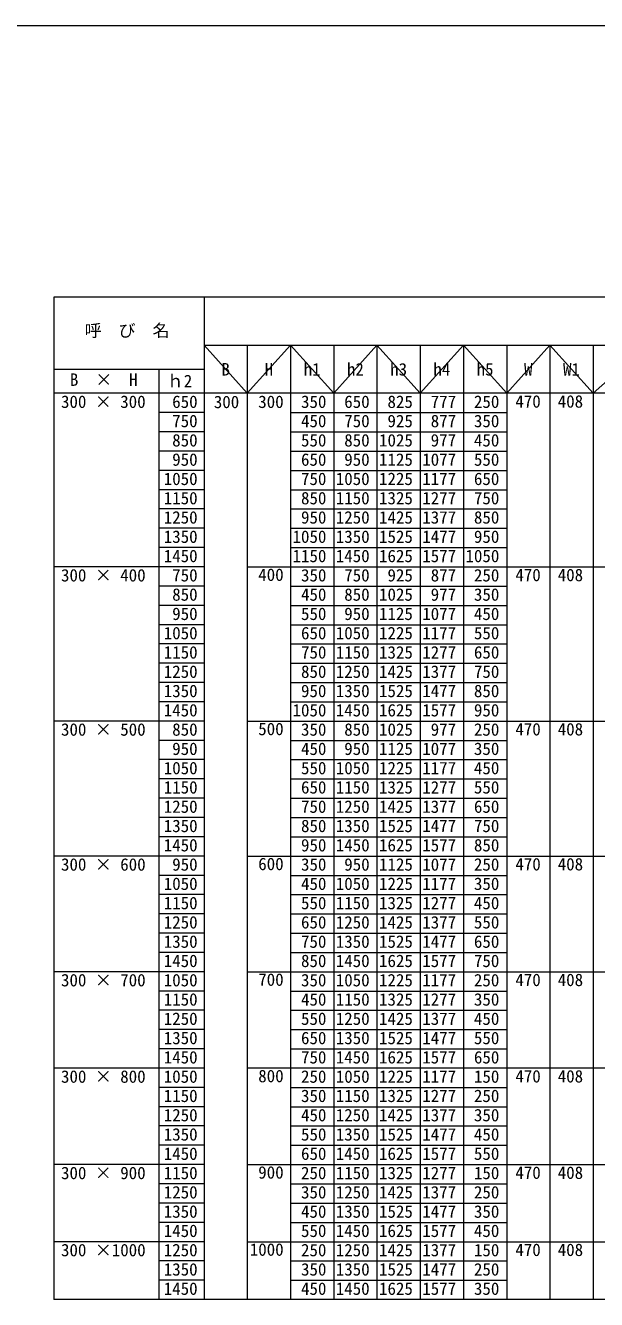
# Model space of a CAD drawing. Units: millimetres at full size; details may follow other scales. Extents: x 50430 to 75195, y 24892 to 47415.
# Drawn here: x 56993 to 58518, y 35232 to 38633 of the extents above; entities that cross this region are included whole.
import ezdxf
from ezdxf.enums import TextEntityAlignment as Align

# ---------------------------------------------------------------- set-up
doc = ezdxf.new("R2010")
doc.units = ezdxf.units.MM
doc.header["$LTSCALE"] = 30
for name, color, linetype, lineweight in [('0_2', 7, 'Continuous', 20), ('枠', 5, 'Continuous', 5), ('補助線', 8, 'Continuous', 13)]:
    doc.layers.add(name, color=color, linetype=linetype, lineweight=lineweight)
doc.styles.add('ＭＳ ゴシック', font='')
doc.styles.get('ＭＳ ゴシック').set_extended_font_data('MS Gothic')

msp = doc.modelspace()

# ---------------------------------------------------------------- linework, layer by layer
at = {"layer": '0_2'}
for p, q in [((57068.65, 37908.01), (57068.65, 35231.84)), ((60443.65, 37908.01), (57068.65, 37908.01)), ((57469.85, 37908.01), (57469.85, 35231.84)), ((57469.85, 37779.7), (60443.65, 37779.7)), ((57585.32, 37779.7), (57585.32, 35231.84)), ((57700.79, 37779.7), (57700.79, 35231.84)), ((57816.27, 37779.7), (57816.27, 35231.84)), ((57931.74, 37779.7), (57931.74, 35231.84)), ((58047.21, 37779.7), (58047.21, 35231.84)), ((58162.64, 37779.7), (58162.64, 35231.84)), ((58278.08, 37779.7), (58278.08, 35231.84)), ((58393.51, 37779.7), (58393.51, 35231.84)), ((58508.98, 37779.7), (58508.98, 35231.84)), ((57068.65, 37715.55), (57469.85, 37715.55)), ((57349.45, 37715.55), (57349.45, 35231.84)), ((60443.65, 37651.4), (57068.65, 37651.4)), ((57469.85, 37599.92), (57349.45, 37599.92)), ((57700.79, 37599.92), (58278.08, 37599.92)), ((57469.85, 37548.44), (57349.45, 37548.44)), ((57700.79, 37548.44), (58278.08, 37548.44)), ((57469.85, 37496.96), (57349.45, 37496.96)), ((57700.79, 37496.96), (58278.08, 37496.96)), ((57469.85, 37445.48), (57349.45, 37445.48)), ((57700.79, 37445.48), (58278.08, 37445.48)), ((57469.85, 37394), (57349.45, 37394)), ((57700.79, 37394), (58278.08, 37394)), ((57469.85, 37342.52), (57349.45, 37342.52)), ((57700.79, 37342.52), (58278.08, 37342.52)), ((57469.85, 37291.04), (57349.45, 37291.04)), ((57700.79, 37291.04), (58278.08, 37291.04)), ((57469.85, 37239.56), (57349.45, 37239.56)), ((57700.79, 37239.56), (58278.08, 37239.56)), ((57469.85, 37188.08), (57068.65, 37188.08)), ((57585.32, 37188.08), (57700.79, 37188.08)), ((57700.79, 37188.08), (59977.62, 37188.08)), ((57469.85, 37136.6), (57349.45, 37136.6)), ((57700.79, 37136.6), (58278.08, 37136.6)), ((57469.85, 37085.12), (57349.45, 37085.12)), ((57700.79, 37085.12), (58278.08, 37085.12)), ((57469.85, 37033.64), (57349.45, 37033.64)), ((57700.79, 37033.64), (58278.08, 37033.64)), ((57469.85, 36982.16), (57349.45, 36982.16)), ((57700.79, 36982.16), (58278.08, 36982.16)), ((57469.85, 36930.68), (57349.45, 36930.68)), ((57700.79, 36930.68), (58278.08, 36930.68)), ((57469.85, 36879.2), (57349.45, 36879.2)), ((57700.79, 36879.2), (58278.08, 36879.2)), ((57469.85, 36827.72), (57349.45, 36827.72)), ((57700.79, 36827.72), (58278.08, 36827.72)), ((57469.85, 36776.24), (57068.65, 36776.24)), ((57585.32, 36776.24), (57700.79, 36776.24)), ((57700.79, 36776.24), (59977.62, 36776.24)), ((57469.85, 36724.76), (57349.45, 36724.76)), ((57700.79, 36724.76), (58278.08, 36724.76)), ((57469.85, 36673.28), (57349.45, 36673.28)), ((57700.79, 36673.28), (58278.08, 36673.28)), ((57469.85, 36621.8), (57349.45, 36621.8)), ((57700.79, 36621.8), (58278.08, 36621.8)), ((57469.85, 36570.32), (57349.45, 36570.32)), ((57700.79, 36570.32), (58278.08, 36570.32)), ((57469.85, 36518.84), (57349.45, 36518.84)), ((57700.79, 36518.84), (58278.08, 36518.84)), ((57469.85, 36467.36), (57349.45, 36467.36)), ((57700.79, 36467.36), (58278.08, 36467.36)), ((57469.85, 36415.88), (57068.65, 36415.88)), ((57585.32, 36415.88), (57700.79, 36415.88)), ((57700.79, 36415.88), (59977.62, 36415.88)), ((57469.85, 36364.4), (57349.45, 36364.4)), ((57700.79, 36364.4), (58278.08, 36364.4)), ((57469.85, 36312.92), (57349.45, 36312.92)), ((57700.79, 36312.92), (58278.08, 36312.92)), ((57469.85, 36261.44), (57349.45, 36261.44)), ((57700.79, 36261.44), (58278.08, 36261.44)), ((57469.85, 36209.96), (57349.45, 36209.96)), ((57700.79, 36209.96), (58278.08, 36209.96)), ((57469.85, 36158.48), (57349.45, 36158.48)), ((57700.79, 36158.48), (58278.08, 36158.48)), ((57469.85, 36107), (57068.65, 36107)), ((57585.32, 36107), (57700.79, 36107)), ((57700.79, 36107), (59977.62, 36107)), ((57469.85, 36055.52), (57349.45, 36055.52)), ((57700.79, 36055.52), (58278.08, 36055.52)), ((57469.85, 36004.04), (57349.45, 36004.04)), ((57700.79, 36004.04), (58278.08, 36004.04)), ((57469.85, 35952.56), (57349.45, 35952.56)), ((57700.79, 35952.56), (58278.08, 35952.56)), ((57469.85, 35901.08), (57349.45, 35901.08)), ((57700.79, 35901.08), (58278.08, 35901.08)), ((57469.85, 35849.6), (57068.65, 35849.6)), ((59977.62, 35849.6), (57585.32, 35849.6)), ((57469.85, 35798.12), (57349.45, 35798.12)), ((57700.79, 35798.12), (58278.08, 35798.12)), ((57469.85, 35746.64), (57349.45, 35746.64)), ((57700.79, 35746.64), (58278.08, 35746.64)), ((57469.85, 35695.16), (57349.45, 35695.16)), ((57700.79, 35695.16), (58278.08, 35695.16)), ((57469.85, 35643.68), (57349.45, 35643.68)), ((57700.79, 35643.68), (58278.08, 35643.68)), ((57469.85, 35592.2), (57068.65, 35592.2)), ((57585.32, 35592.2), (59977.62, 35592.2)), ((57469.85, 35540.72), (57349.45, 35540.72)), ((57700.79, 35540.72), (58278.08, 35540.72)), ((57469.85, 35489.24), (57349.45, 35489.24)), ((57700.79, 35489.24), (58278.08, 35489.24)), ((57469.85, 35437.76), (57349.45, 35437.76)), ((57700.79, 35437.76), (58278.08, 35437.76)), ((57469.85, 35386.28), (57068.65, 35386.28)), ((57585.32, 35386.28), (59977.62, 35386.28)), ((57469.85, 35334.8), (57349.45, 35334.8)), ((57700.79, 35334.8), (58278.08, 35334.8)), ((57469.85, 35283.32), (57349.45, 35283.32)), ((57700.79, 35283.32), (58278.08, 35283.32)), ((60443.65, 35231.84), (57068.65, 35231.84))]:
    msp.add_line(p, q, dxfattribs=at)
at = {"layer": '枠', "lineweight": 13}
msp.add_line((52621.16, 38633.48), (60621.16, 38633.48), dxfattribs=at)
at = {"layer": '補助線'}
for p, q in [((57469.85, 37779.7), (57585.32, 37651.4)), ((57585.32, 37651.4), (57700.79, 37779.7)), ((57700.79, 37779.7), (57816.27, 37651.4)), ((57816.27, 37651.4), (57931.74, 37779.7)), ((57931.74, 37779.7), (58047.21, 37651.4)), ((58047.21, 37651.4), (58162.64, 37779.7)), ((58162.64, 37779.7), (58278.08, 37651.4)), ((58278.08, 37651.4), (58393.51, 37779.7)), ((58393.51, 37779.7), (58508.98, 37651.4)), ((58508.98, 37651.4), (58653.12, 37779.7))]:
    msp.add_line(p, q, dxfattribs=at)

# ---------------------------------------------------------------- texts
at = {"layer": '0_2', "style": 'ＭＳ ゴシック'}
for s, p in [('呼\u3000び\u3000名', (57150.9, 37792.45)), ('ｈ2', (57370.38, 37657.76)), ('300 × 300', (57087.75, 37602.38)), (' 650', (57362.19, 37602.38)), ('300', (57495.94, 37601.83)), (' 300', (57591.97, 37602.24)), (' 350', (57706.18, 37602.38)), (' 650', (57821.66, 37602.38)), (' 825', (57937.13, 37602.38)), (' 777', (58052.6, 37602.38)), (' 250', (58168.03, 37602.38)), ('470', (58301.28, 37603.12)), ('408', (58414.41, 37603.12)), (' 750', (57362.19, 37550.9)), (' 450', (57706.18, 37550.9)), (' 750', (57821.66, 37550.9)), (' 925', (57937.13, 37550.9)), (' 877', (58052.6, 37550.9)), (' 350', (58168.03, 37550.9)), (' 850', (57362.19, 37499.43)), (' 550', (57706.18, 37499.43)), (' 850', (57821.66, 37499.43)), ('1025', (57937.13, 37499.43)), (' 977', (58052.6, 37499.43)), (' 450', (58168.03, 37499.43)), (' 950', (57362.19, 37447.95)), (' 650', (57706.18, 37447.95)), (' 950', (57821.66, 37447.95)), ('1125', (57937.13, 37447.95)), ('1077', (58052.6, 37447.95)), (' 550', (58168.03, 37447.95)), ('1050', (57362.19, 37396.47)), (' 750', (57706.18, 37396.47)), ('1050', (57821.66, 37396.47)), ('1225', (57937.13, 37396.47)), ('1177', (58052.6, 37396.47)), (' 650', (58168.03, 37396.47)), ('1150', (57362.19, 37344.99)), (' 850', (57706.18, 37344.99)), ('1150', (57821.66, 37344.99)), ('1325', (57937.13, 37344.99)), ('1277', (58052.6, 37344.99)), (' 750', (58168.03, 37344.99)), ('1250', (57362.19, 37293.51)), (' 950', (57706.18, 37293.51)), ('1250', (57821.66, 37293.51)), ('1425', (57937.13, 37293.51)), ('1377', (58052.6, 37293.51)), (' 850', (58168.03, 37293.51)), ('1350', (57362.19, 37242.03)), ('1050', (57706.18, 37242.03)), ('1350', (57821.66, 37242.03)), ('1525', (57937.13, 37242.03)), ('1477', (58052.6, 37242.03)), (' 950', (58168.03, 37242.03)), ('1450', (57362.19, 37190.55)), ('1150', (57706.18, 37190.55)), ('1450', (57821.66, 37190.55)), ('1625', (57937.13, 37190.55)), ('1577', (58052.6, 37190.55)), ('1050', (58168.03, 37190.55)), ('300 × 400', (57087.75, 37139.06)), (' 750', (57362.19, 37139.07)), (' 400', (57591.97, 37140.47)), (' 350', (57706.18, 37139.07)), (' 750', (57821.66, 37139.07)), (' 925', (57937.13, 37139.06)), (' 877', (58052.6, 37139.07)), (' 250', (58168.03, 37139.06)), ('470', (58301.28, 37139.8)), ('408', (58414.41, 37139.8)), (' 850', (57362.19, 37087.59)), (' 450', (57706.18, 37087.59)), (' 850', (57821.66, 37087.59)), ('1025', (57937.13, 37087.58)), (' 977', (58052.6, 37087.59)), (' 350', (58168.03, 37087.58)), (' 950', (57362.19, 37036.11)), (' 550', (57706.18, 37036.11)), (' 950', (57821.66, 37036.11)), ('1125', (57937.13, 37036.11)), ('1077', (58052.6, 37036.11)), (' 450', (58168.03, 37036.11)), ('1050', (57362.19, 36984.63)), (' 650', (57706.18, 36984.63)), ('1050', (57821.66, 36984.63)), ('1225', (57937.13, 36984.63)), ('1177', (58052.6, 36984.63)), (' 550', (58168.03, 36984.63)), ('1150', (57362.19, 36933.15)), (' 750', (57706.18, 36933.15)), ('1150', (57821.66, 36933.15)), ('1325', (57937.13, 36933.15)), ('1277', (58052.6, 36933.15)), (' 650', (58168.03, 36933.15)), ('1250', (57362.19, 36881.67)), (' 850', (57706.18, 36881.67)), ('1250', (57821.66, 36881.67)), ('1425', (57937.13, 36881.67)), ('1377', (58052.6, 36881.67)), (' 750', (58168.03, 36881.67)), ('1350', (57362.19, 36830.19)), (' 950', (57706.18, 36830.19)), ('1350', (57821.66, 36830.19)), ('1525', (57937.13, 36830.19)), ('1477', (58052.6, 36830.19)), (' 850', (58168.03, 36830.19)), ('1450', (57362.19, 36778.71)), ('1050', (57706.18, 36778.71)), ('1450', (57821.66, 36778.71)), ('1625', (57937.13, 36778.71)), ('1577', (58052.6, 36778.71)), (' 950', (58168.03, 36778.71)), ('300 × 500', (57087.75, 36727.23)), (' 850', (57362.19, 36727.23)), (' 500', (57591.97, 36728.63)), (' 350', (57706.18, 36727.23)), (' 850', (57821.66, 36727.23)), ('1025', (57937.13, 36727.22)), (' 977', (58052.6, 36727.23)), (' 250', (58168.03, 36727.22)), ('470', (58301.28, 36727.96)), ('408', (58414.41, 36727.96)), (' 950', (57362.19, 36675.75)), (' 450', (57706.18, 36675.75)), (' 950', (57821.66, 36675.75)), ('1125', (57937.13, 36675.74)), ('1077', (58052.6, 36675.75)), (' 350', (58168.03, 36675.74)), ('1050', (57362.19, 36624.27)), (' 550', (57706.18, 36624.27)), ('1050', (57821.66, 36624.27)), ('1225', (57937.13, 36624.26)), ('1177', (58052.6, 36624.27)), (' 450', (58168.03, 36624.26)), ('1150', (57362.19, 36572.79)), (' 650', (57706.18, 36572.79)), ('1150', (57821.66, 36572.79)), ('1325', (57937.13, 36572.79)), ('1277', (58052.6, 36572.79)), (' 550', (58168.03, 36572.78)), ('1250', (57362.19, 36521.31)), (' 750', (57706.18, 36521.31)), ('1250', (57821.66, 36521.31)), ('1425', (57937.13, 36521.31)), ('1377', (58052.6, 36521.31)), (' 650', (58168.03, 36521.31)), ('1350', (57362.19, 36469.83)), (' 850', (57706.18, 36469.83)), ('1350', (57821.66, 36469.83)), ('1525', (57937.13, 36469.83)), ('1477', (58052.6, 36469.83)), (' 750', (58168.03, 36469.83)), ('1450', (57362.19, 36418.35)), (' 950', (57706.18, 36418.35)), ('1450', (57821.66, 36418.35)), ('1625', (57937.13, 36418.35)), ('1577', (58052.6, 36418.35)), (' 850', (58168.03, 36418.35)), ('300 × 600', (57087.75, 36366.87)), (' 950', (57362.19, 36366.87)), (' 600', (57591.97, 36368.27)), (' 350', (57706.18, 36366.87)), (' 950', (57821.66, 36366.87)), ('1125', (57937.13, 36366.86)), ('1077', (58052.6, 36366.87)), (' 250', (58168.03, 36366.86)), ('470', (58301.28, 36367.6)), ('408', (58414.41, 36367.6)), ('1050', (57362.19, 36315.39)), (' 450', (57706.18, 36315.39)), ('1050', (57821.66, 36315.39)), ('1225', (57937.13, 36315.38)), ('1177', (58052.6, 36315.39)), (' 350', (58168.03, 36315.38)), ('1150', (57362.19, 36263.91)), (' 550', (57706.18, 36263.91)), ('1150', (57821.66, 36263.91)), ('1325', (57937.13, 36263.9)), ('1277', (58052.6, 36263.91)), (' 450', (58168.03, 36263.9)), ('1250', (57362.19, 36212.43)), (' 650', (57706.18, 36212.43)), ('1250', (57821.66, 36212.43)), ('1425', (57937.13, 36212.43)), ('1377', (58052.6, 36212.43)), (' 550', (58168.03, 36212.42)), ('1350', (57362.19, 36160.95)), (' 750', (57706.18, 36160.95)), ('1350', (57821.66, 36160.95)), ('1525', (57937.13, 36160.95)), ('1477', (58052.6, 36160.95)), (' 650', (58168.03, 36160.94)), ('1450', (57362.19, 36109.47)), (' 850', (57706.18, 36109.47)), ('1450', (57821.66, 36109.47)), ('1625', (57937.13, 36109.47)), ('1577', (58052.6, 36109.47)), (' 750', (58168.03, 36109.46)), ('300 × 700', (57087.75, 36057.99)), ('1050', (57362.19, 36057.99)), (' 700', (57591.97, 36059.43)), (' 350', (57706.18, 36057.99)), ('1050', (57821.66, 36057.99)), ('1225', (57937.13, 36057.98)), ('1177', (58052.6, 36057.99)), (' 250', (58168.03, 36057.98)), ('470', (58301.28, 36058.71)), ('408', (58414.41, 36058.71)), ('1150', (57362.19, 36006.51)), (' 450', (57706.18, 36006.51)), ('1150', (57821.66, 36006.51)), ('1325', (57937.13, 36006.5)), ('1277', (58052.6, 36006.51)), (' 350', (58168.03, 36006.5)), ('1250', (57362.19, 35955.03)), (' 550', (57706.18, 35955.03)), ('1250', (57821.66, 35955.03)), ('1425', (57937.13, 35955.02)), ('1377', (58052.6, 35955.03)), (' 450', (58168.03, 35955.02)), ('1350', (57362.19, 35903.55)), (' 650', (57706.18, 35903.55)), ('1350', (57821.66, 35903.55)), ('1525', (57937.13, 35903.55)), ('1477', (58052.6, 35903.55)), (' 550', (58168.03, 35903.54)), ('1450', (57362.19, 35852.07)), (' 750', (57706.18, 35852.07)), ('1450', (57821.66, 35852.07)), ('1625', (57937.13, 35852.07)), ('1577', (58052.6, 35852.07)), (' 650', (58168.03, 35852.06)), ('300 × 800', (57087.75, 35800.59)), ('1050', (57362.19, 35800.59)), (' 800', (57591.97, 35802.03)), (' 250', (57706.18, 35800.59)), ('1050', (57821.66, 35800.59)), ('1225', (57937.13, 35800.59)), ('1177', (58052.6, 35800.59)), (' 150', (58168.03, 35800.58)), ('470', (58301.28, 35801.32)), ('408', (58414.41, 35801.32)), ('1150', (57362.19, 35749.11)), (' 350', (57706.18, 35749.11)), ('1150', (57821.66, 35749.11)), ('1325', (57937.13, 35749.11)), ('1277', (58052.6, 35749.11)), (' 250', (58168.03, 35749.1)), ('1250', (57362.19, 35697.63)), (' 450', (57706.18, 35697.63)), ('1250', (57821.66, 35697.63)), ('1425', (57937.13, 35697.63)), ('1377', (58052.6, 35697.63)), (' 350', (58168.03, 35697.63)), ('1350', (57362.19, 35646.15)), (' 550', (57706.18, 35646.15)), ('1350', (57821.66, 35646.15)), ('1525', (57937.13, 35646.15)), ('1477', (58052.6, 35646.15)), (' 450', (58168.03, 35646.15)), ('1450', (57362.19, 35594.68)), (' 650', (57706.18, 35594.67)), ('1450', (57821.66, 35594.68)), ('1625', (57937.13, 35594.67)), ('1577', (58052.6, 35594.68)), (' 550', (58168.03, 35594.67)), ('300 × 900', (57087.75, 35543.19)), ('1150', (57362.19, 35543.19)), (' 900', (57591.97, 35544.63)), (' 250', (57706.18, 35543.19)), ('1150', (57821.66, 35543.19)), ('1325', (57937.13, 35543.19)), ('1277', (58052.6, 35543.19)), (' 150', (58168.03, 35543.18)), ('470', (58301.28, 35543.92)), ('408', (58414.41, 35543.92)), ('1250', (57362.19, 35491.71)), (' 350', (57706.18, 35491.71)), ('1250', (57821.66, 35491.71)), ('1425', (57937.13, 35491.71)), ('1377', (58052.6, 35491.71)), (' 250', (58168.03, 35491.7)), ('1350', (57362.19, 35440.23)), (' 450', (57706.18, 35440.23)), ('1350', (57821.66, 35440.23)), ('1525', (57937.13, 35440.23)), ('1477', (58052.6, 35440.23)), (' 350', (58168.03, 35440.22)), ('1450', (57362.19, 35388.75)), (' 550', (57706.18, 35388.75)), ('1450', (57821.66, 35388.75)), ('1625', (57937.13, 35388.75)), ('1577', (58052.6, 35388.75)), (' 450', (58168.03, 35388.75)), ('300 ×1000', (57087.75, 35337.27)), ('1250', (57362.19, 35337.27)), ('1000', (57591.97, 35338.71)), (' 250', (57706.18, 35337.27)), ('1250', (57821.66, 35337.27)), ('1425', (57937.13, 35337.27)), ('1377', (58052.6, 35337.27)), (' 150', (58168.03, 35337.26)), ('470', (58301.28, 35338)), ('408', (58414.41, 35338)), ('1350', (57362.19, 35285.79)), (' 350', (57706.18, 35285.79)), ('1350', (57821.66, 35285.79)), ('1525', (57937.13, 35285.79)), ('1477', (58052.6, 35285.79)), (' 250', (58168.03, 35285.78)), ('1450', (57362.19, 35234.31)), (' 450', (57706.18, 35234.31)), ('1450', (57821.66, 35234.31)), ('1625', (57937.13, 35234.31)), ('1577', (58052.6, 35234.31)), (' 350', (58168.03, 35234.3))]:
    msp.add_text(s, height=33.23, dxfattribs=at).set_placement(p, align=Align.BOTTOM_LEFT)
for s, p in [('B', (57527.58, 37715.55)), ('H', (57643.06, 37715.55)), ('h1', (57758.53, 37715.55)), ('h2', (57874, 37715.55)), ('h3', (57989.48, 37715.55)), ('h4', (58104.93, 37715.55)), ('h5', (58220.36, 37715.55)), ('W', (58335.8, 37715.55)), ('W1', (58451.25, 37715.55))]:
    msp.add_text(s, height=33.23, dxfattribs=at).set_placement(p, align=Align.MIDDLE_CENTER)
msp.add_text('B  ×  H', height=33.23, dxfattribs=at).set_placement((57201.91, 37661.34), align=Align.BOTTOM_CENTER)

doc.saveas('drawing.dxf')
